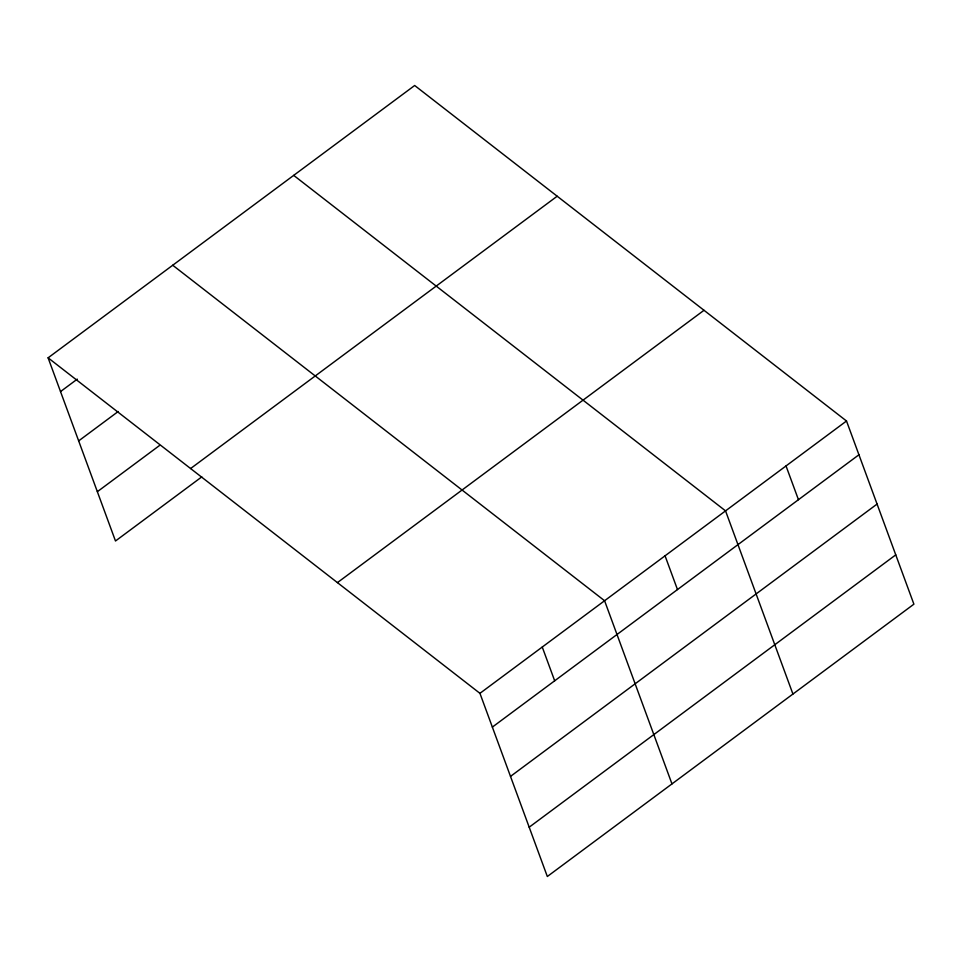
<?xml version="1.0" encoding="UTF-8"?>
<svg xmlns="http://www.w3.org/2000/svg" width="962" height="962" viewBox="0 0 962 962"><rect width="100%" height="100%" fill="white"/><g stroke="black" fill="none" stroke-linecap="round" stroke-linejoin="round"><path stroke-width="1.44" d="M48.1 357.828L414.67 85.498L846.512 421.007L913.9 604.172L547.33 876.502L479.942 693.337L48.1 357.828L115.488 540.993L201.779 476.887M60.522 391.582L77.297 379.124M78.668 440.885L118.206 411.508M97.354 491.69L159.668 445.394M190.608 468.542L557.178 196.224M337.434 582.611L704.004 310.293M479.942 693.337L846.512 421.007M492.364 727.092L858.934 454.773M510.509 776.394L877.067 504.076M529.196 827.2L895.754 554.87M293.699 175.373L725.54 510.87L792.928 694.047M172.727 265.235L604.581 600.745L671.969 783.91M786.026 465.945L798.448 499.699M665.055 555.808L677.476 589.574M542.255 647.041L554.677 680.795"/></g></svg>
